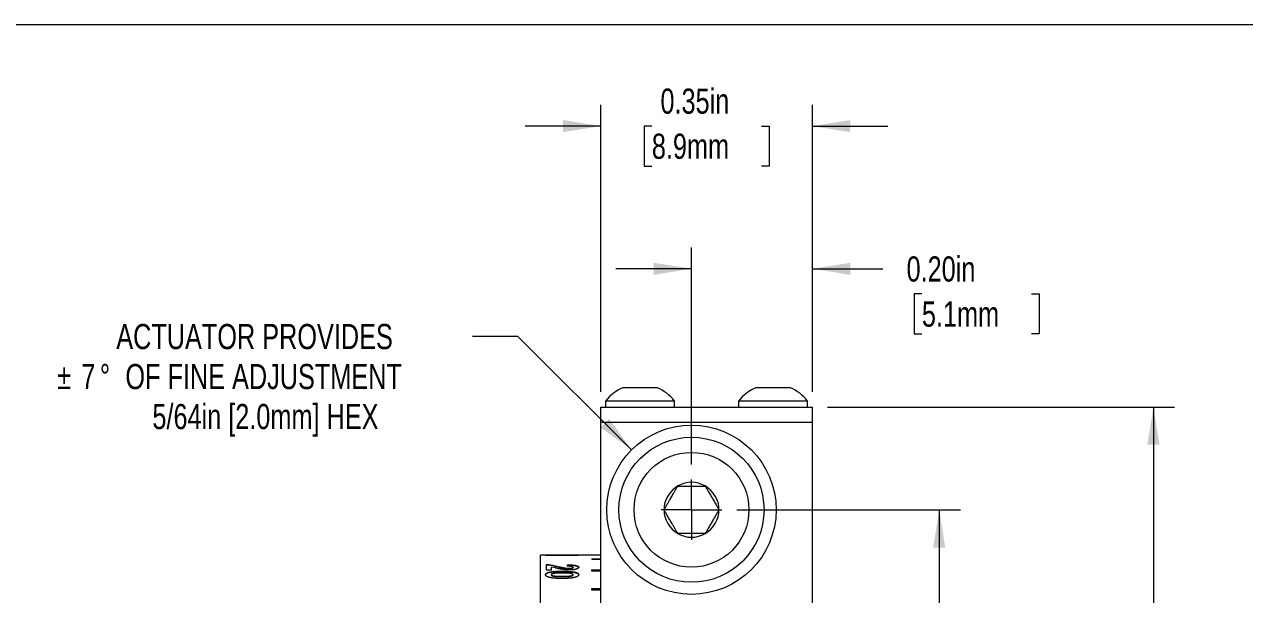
# Model space of a CAD drawing. Header units: inches. Extents: x 0.1 to 10.9, y 0 to 8.5.
# Drawn here: x 4.508 to 8.545, y 6.563 to 8.451 of the extents above; entities that cross this region are included whole.
import ezdxf

# ---------------------------------------------------------------- set-up
doc = ezdxf.new("R2010")
doc.units = ezdxf.units.IN
doc.header["$MEASUREMENT"] = 0
doc.styles.add('SLDTEXTSTYLE0', font='TXT', dxfattribs={"width": 0.75})
doc.dimstyles.new('SLDDIMSTYLE0', dxfattribs={"dimtxt": 0.083333, "dimasz": 0.125, "dimexe": 0, "dimexo": 0.0625, "dimgap": 0.020833, "dimtad": 0, "dimtih": 1, "dimtoh": 1, "dimlfac": 0.5, "dimrnd": 1e-09, "dimzin": 0, "dimdsep": 46, "dimtxsty": 'SLDTEXTSTYLE0', "dimsah": 1, "dimcen": 0.09, "dimadec": 0, "dimazin": 0, "dimtfac": 1, "dimtmove": 0, "dimatfit": 0, "dimfxl": 1, "dimfrac": 2, "dimtolj": 1, "dimtzin": 12, "dimarcsym": 0})
doc.dimstyles.new('SLDDIMSTYLE3', dxfattribs={"dimtxt": 0.083333, "dimasz": 0.125, "dimexe": 0, "dimexo": 0.0625, "dimgap": 0.020833, "dimtad": 0, "dimtih": 1, "dimtoh": 1, "dimlfac": 0.5, "dimrnd": 1e-09, "dimzin": 12, "dimdsep": 46, "dimtxsty": 'SLDTEXTSTYLE0', "dimsah": 1, "dimcen": 0.09, "dimadec": 0, "dimazin": 3, "dimtfac": 1, "dimtofl": 0, "dimtmove": 0, "dimatfit": 3, "dimfxl": 1, "dimfrac": 2, "dimtolj": 1, "dimtzin": 12, "dimarcsym": 0})
doc.dimstyles.new('SLDDIMSTYLE4', dxfattribs={"dimtxt": 0.083333, "dimasz": 0.125, "dimexe": 0, "dimexo": 0.0625, "dimgap": 0.020833, "dimtad": 0, "dimtih": 1, "dimtoh": 1, "dimlfac": 0.5, "dimrnd": 1e-09, "dimzin": 12, "dimdsep": 46, "dimtxsty": 'SLDTEXTSTYLE0', "dimsah": 1, "dimcen": 0, "dimadec": 0, "dimazin": 3, "dimtfac": 1, "dimtofl": 0, "dimtmove": 0, "dimatfit": 3, "dimfxl": 1, "dimfrac": 2, "dimtolj": 1, "dimtzin": 12, "dimarcsym": 0})
doc.dimstyles.new('SLDDIMSTYLE5', dxfattribs={"dimtxt": 0.083333, "dimasz": 0.125, "dimexe": 0, "dimexo": 0.0625, "dimgap": 0.020833, "dimtad": 0, "dimtih": 1, "dimtoh": 1, "dimlfac": 0.5, "dimrnd": 1e-09, "dimdsep": 46, "dimtxsty": 'SLDTEXTSTYLE0', "dimsah": 1, "dimcen": 0.09, "dimadec": 0, "dimazin": 2, "dimtfac": 1, "dimtmove": 0, "dimatfit": 0, "dimfxl": 1, "dimfrac": 2, "dimtolj": 1, "dimtzin": 12, "dimarcsym": 0})

# ---------------------------------------------------------------- blocks, each defined once
blk = doc.blocks.new('_D_9')
at = {"color": 8, "linetype": 'Continuous', "lineweight": 18}
for p, q in [((7.1652, 7.1838), (8.3133, 7.1838)), ((8.2433, 7.1838), (8.2433, 6.0581)), ((8.0314, 5.9088), (8.0061, 5.9088)), ((8.0061, 5.9088), (8.0061, 5.7764)), ((8.4552, 5.9088), (8.4806, 5.9088)), ((8.4806, 5.9088), (8.4806, 5.7764)), ((8.0061, 5.7764), (8.0314, 5.7764)), ((8.4806, 5.7764), (8.4552, 5.7764)), ((8.2433, 4.6338), (8.2433, 5.7595)), ((7.1652, 4.6338), (8.3133, 4.6338))]:
    blk.add_line(p, q, dxfattribs=at)
for points in [[(8.2433, 7.1838), (8.2233, 7.0588), (8.2633, 7.0588)], [(8.2433, 4.6338), (8.2633, 4.7588), (8.2233, 4.7588)]]:
    blk.add_solid(points, dxfattribs=at)
at = {"color": 8, "linetype": 'Continuous', "lineweight": 18, "char_height": 0.08333, "attachment_point": 1, "style": 'SLDTEXTSTYLE0'}
for s, insert in [('1.28in', (8.0906, 6.0331)), ('32.4mm', (8.0314, 5.8838))]:
    blk.add_mtext(s, dxfattribs=dict(at, insert=insert))
blk = doc.blocks.new('_D_11')
at = {"color": 8, "linetype": 'Continuous', "lineweight": 18}
for p, q in [((6.8652, 6.8438), (7.6047, 6.8438)), ((7.5347, 6.8438), (7.5347, 5.8881)), ((7.3228, 5.7388), (7.2974, 5.7388)), ((7.2974, 5.7388), (7.2974, 5.6064)), ((7.7465, 5.7388), (7.7719, 5.7388)), ((7.7719, 5.7388), (7.7719, 5.6064)), ((7.2974, 5.6064), (7.3228, 5.6064)), ((7.5347, 4.6338), (7.5347, 5.5895)), ((7.7719, 5.6064), (7.7465, 5.6064)), ((7.1652, 4.6338), (7.6047, 4.6338))]:
    blk.add_line(p, q, dxfattribs=at)
for points in [[(7.5347, 6.8438), (7.5147, 6.7188), (7.5547, 6.7188)], [(7.5347, 4.6338), (7.5547, 4.7588), (7.5147, 4.7588)]]:
    blk.add_solid(points, dxfattribs=at)
at = {"color": 8, "linetype": 'Continuous', "lineweight": 18, "char_height": 0.08333, "attachment_point": 1, "style": 'SLDTEXTSTYLE0'}
for s, insert in [('1.11in', (7.382, 5.8631)), ('28.1mm', (7.3228, 5.7138))]:
    blk.add_mtext(s, dxfattribs=dict(at, insert=insert))
blk = doc.blocks.new('_D_12')
at = {"color": 8, "linetype": 'Continuous', "lineweight": 18}
for p, q in [((6.7152, 6.9938), (6.7152, 7.7115)), ((7.1152, 7.2338), (7.1152, 7.7115)), ((6.7152, 7.6415), (6.4652, 7.6415)), ((7.1152, 7.6415), (7.3483, 7.6415)), ((7.4774, 7.5583), (7.452, 7.5583)), ((7.452, 7.5583), (7.452, 7.4259)), ((7.8395, 7.5583), (7.8649, 7.5583)), ((7.8649, 7.5583), (7.8649, 7.4259)), ((7.452, 7.4259), (7.4774, 7.4259)), ((7.8649, 7.4259), (7.8395, 7.4259))]:
    blk.add_line(p, q, dxfattribs=at)
for points in [[(6.7152, 7.6415), (6.5902, 7.6615), (6.5902, 7.6215)], [(7.1152, 7.6415), (7.2402, 7.6215), (7.2402, 7.6615)]]:
    blk.add_solid(points, dxfattribs=at)
at = {"color": 8, "linetype": 'Continuous', "lineweight": 18, "char_height": 0.08333, "attachment_point": 1, "style": 'SLDTEXTSTYLE0'}
for s, insert in [('0.20in', (7.4267, 7.6826)), ('5.1mm', (7.4774, 7.5333))]:
    blk.add_mtext(s, dxfattribs=dict(at, insert=insert))
blk = doc.blocks.new('_D_13')
at = {"color": 8, "linetype": 'Continuous', "lineweight": 18}
for p, q in [((6.4152, 7.2338), (6.4152, 8.1839)), ((7.1152, 7.2338), (7.1152, 8.1839)), ((6.4152, 8.1139), (6.1652, 8.1139)), ((6.5841, 8.1139), (6.5588, 8.1139)), ((6.5588, 8.1139), (6.5588, 7.9815)), ((6.9463, 8.1139), (6.9717, 8.1139)), ((6.9717, 8.1139), (6.9717, 7.9815)), ((7.1152, 8.1139), (7.3652, 8.1139)), ((6.5588, 7.9815), (6.5841, 7.9815)), ((6.9717, 7.9815), (6.9463, 7.9815))]:
    blk.add_line(p, q, dxfattribs=at)
for points in [[(6.4152, 8.1139), (6.2902, 8.1339), (6.2902, 8.0939)], [(7.1152, 8.1139), (7.2402, 8.0939), (7.2402, 8.1339)]]:
    blk.add_solid(points, dxfattribs=at)
at = {"color": 8, "linetype": 'Continuous', "lineweight": 18, "char_height": 0.08333, "attachment_point": 1, "style": 'SLDTEXTSTYLE0'}
for s, insert in [('0.35in', (6.6125, 8.2382)), ('8.9mm', (6.5841, 8.0889))]:
    blk.add_mtext(s, dxfattribs=dict(at, insert=insert))
blk = doc.blocks.new('_D_14')
at = {"color": 8, "linetype": 'Continuous', "lineweight": 18}
for p, q in [((6.1412, 7.4178), (5.9912, 7.4178)), ((6.5172, 7.0418), (6.1412, 7.4178))]:
    blk.add_line(p, q, dxfattribs=at)
blk.add_solid([(6.5172, 7.0418), (6.443, 7.1443), (6.4147, 7.116)], dxfattribs=at)
at = {"color": 8, "linetype": 'Continuous', "lineweight": 18, "attachment_point": 1, "style": 'SLDTEXTSTYLE0'}
for s, insert, char_height in [('ACTUATOR PROVIDES', (4.8123, 7.4589), 0.083333), ('%%p', (4.6172, 7.3265), 0.08333), ('7', (4.6967, 7.3265), 0.0833), ('%%d', (4.7583, 7.3265), 0.08333), ('OF FINE ADJUSTMENT', (4.8425, 7.3265), 0.083333), ('5/64in [2.0mm] HEX', (4.9319, 7.1941), 0.083333)]:
    blk.add_mtext(s, dxfattribs=dict(at, insert=insert, char_height=char_height))
blk = doc.blocks.new('SW_CENTERMARKSYMBOL_3')
at = {"color": 0, "linetype": 'Continuous', "lineweight": 0}
for q in [(0, 0.1), (-0.1, 0), (0, -0.1), (0.1, 0)]:
    blk.add_line((0, 0), q, dxfattribs=at)

msp = doc.modelspace()

# ---------------------------------------------------------------- linework, layer by layer
at = {"color": 7, "linetype": 'Continuous', "lineweight": 18}
for p, q in [((0.0622, 8.4506), (10.9445, 8.4506)), ((6.5737, 7.2478), (6.4882, 7.2478)), ((6.6022, 7.2478), (6.5737, 7.2478)), ((7.0137, 7.2478), (6.9282, 7.2478)), ((7.0422, 7.2478), (7.0137, 7.2478)), ((6.4312, 7.2038), (6.4312, 7.1838)), ((6.6022, 7.2038), (6.4312, 7.2038)), ((6.6592, 7.2038), (6.6022, 7.2038)), ((6.6592, 7.1838), (6.6592, 7.2038)), ((6.8712, 7.2038), (6.8712, 7.1838)), ((7.0422, 7.2038), (6.8712, 7.2038)), ((7.0992, 7.2038), (7.0422, 7.2038)), ((7.0992, 7.1838), (7.0992, 7.2038)), ((6.4152, 7.1338), (6.4152, 7.1838)), ((6.4152, 7.1838), (7.1152, 7.1838)), ((7.1152, 7.1338), (7.1152, 7.1838)), ((6.4152, 7.1338), (7.1152, 7.1338)), ((6.4152, 6.4838), (6.4152, 7.1338)), ((7.1152, 6.4838), (7.1152, 7.1338)), ((6.4152, 7.0616), (6.4152, 7.0616)), ((6.4152, 7.0583), (6.4152, 7.0583)), ((6.4152, 7.042), (6.4152, 7.042)), ((6.4152, 7.0401), (6.4152, 7.0401)), ((6.4152, 7.0366), (6.4152, 7.0366)), ((6.4152, 7.0046), (6.4152, 7.0046)), ((6.4152, 6.9989), (6.4152, 6.9989)), ((6.4152, 6.9952), (6.4152, 6.9952)), ((6.4152, 6.9942), (6.4152, 6.9942)), ((6.4152, 6.9892), (6.4152, 6.9892)), ((6.4152, 6.9771), (6.4152, 6.9771)), ((6.4152, 6.9745), (6.4152, 6.9745)), ((6.4152, 6.9711), (6.4152, 6.9711)), ((6.4152, 6.9554), (6.4152, 6.9554)), ((6.4152, 6.935), (6.4152, 6.935)), ((6.4152, 6.9329), (6.4152, 6.9329)), ((6.4152, 6.9266), (6.4152, 6.9266)), ((6.4152, 6.9002), (6.4152, 6.9002)), ((6.4152, 6.8932), (6.4152, 6.8932)), ((6.2326, 6.6938), (6.2152, 6.6938)), ((6.2152, 5.2038), (6.2152, 6.6938)), ((6.2326, 6.6938), (6.2326, 6.6938)), ((6.2352, 6.6627), (6.2447, 6.6627)), ((6.2352, 6.6442), (6.2352, 6.6627)), ((6.2352, 6.6618), (6.2447, 6.6618)), ((6.2447, 6.6627), (6.2447, 6.6618)), ((6.3233, 6.6938), (6.2513, 6.6938)), ((6.2513, 6.6934), (6.2513, 6.6938)), ((6.2584, 6.6933), (6.2584, 6.6937)), ((6.3047, 6.6571), (6.3047, 6.662)), ((6.3234, 6.6938), (6.3233, 6.6938)), ((6.3234, 6.6934), (6.3234, 6.6938)), ((6.3852, 6.6938), (6.3421, 6.6938)), ((6.3421, 6.6938), (6.3421, 6.6938)), ((6.3852, 6.6938), (6.3852, 6.6938)), ((6.4152, 6.6938), (6.3852, 6.6938)), ((6.3852, 6.6818), (6.4152, 6.6818)), ((6.3852, 6.68), (6.3852, 6.6818)), ((6.3852, 6.6808), (6.4152, 6.6808)), ((6.4152, 6.68), (6.3852, 6.68)), ((6.2526, 6.6442), (6.2352, 6.6442)), ((6.2513, 6.628), (6.2513, 6.629)), ((6.2526, 6.6442), (6.2526, 6.6541)), ((6.2651, 6.6511), (6.2526, 6.6541)), ((6.2584, 6.6243), (6.2584, 6.6252)), ((6.2775, 6.6552), (6.2775, 6.6542)), ((6.2863, 6.6405), (6.2863, 6.6396)), ((6.2873, 6.6226), (6.2873, 6.6235)), ((6.3095, 6.6503), (6.3095, 6.6493)), ((6.3234, 6.6537), (6.3234, 6.6527)), ((6.3234, 6.628), (6.3234, 6.629)), ((6.3279, 6.6378), (6.3279, 6.6369)), ((6.3852, 6.6445), (6.4152, 6.6445)), ((6.3852, 6.641), (6.3852, 6.6445)), ((6.3852, 6.6435), (6.4152, 6.6435)), ((6.4152, 6.641), (6.3852, 6.641)), ((6.3852, 6.5829), (6.4152, 6.5829)), ((6.3852, 6.5779), (6.3852, 6.5829)), ((6.3852, 6.582), (6.4152, 6.582)), ((6.4152, 6.5779), (6.3852, 6.5779))]:
    msp.add_line(p, q, dxfattribs=at)
at = {"color": 8, "linetype": 'Continuous', "lineweight": 18}
msp.add_line((6.2873, 6.6932), (6.2873, 6.6937), dxfattribs=at)
at = {"color": 7, "linetype": 'Continuous', "lineweight": 18}
for radius in [0.28, 0.24, 0.19]:
    msp.add_circle((6.7152, 6.8438), radius, dxfattribs=at)
for centre, radius, start, end in [((6.5452, 7.115), 0.1445, 113.2359, 142.0954), ((6.5452, 7.115), 0.1445, 37.9046, 66.7641), ((6.9852, 7.115), 0.1445, 113.2359, 142.0954), ((6.9852, 7.115), 0.1445, 37.9046, 66.7641), ((6.7152, 6.8438), 0.0909, 120, 180), ((6.7152, 6.8438), 0.0909, 60, 120), ((6.7152, 6.8438), 0.0909, 0, 60), ((6.7152, 6.8438), 0.0909, 180, 240), ((6.7152, 6.8438), 0.0909, 300, 0), ((6.7152, 6.8438), 0.0909, 240, 300)]:
    msp.add_arc(centre, radius, start, end, dxfattribs=at)
for points, knots in [([(6.6243, 6.8438), (6.6251, 6.8451), (6.6266, 6.8478), (6.629, 6.8518), (6.6314, 6.856), (6.6338, 6.8602), (6.6363, 6.8646), (6.6389, 6.869), (6.6415, 6.8736), (6.6445, 6.8787), (6.6478, 6.8845), (6.6515, 6.8909), (6.6552, 6.8973), (6.6586, 6.9032), (6.6617, 6.9085), (6.6644, 6.9132), (6.6671, 6.9179), (6.6689, 6.921), (6.6698, 6.9225)], [0, 0, 0, 0, 0.053872, 0.107742, 0.161918, 0.21609, 0.271654, 0.327213, 0.383535, 0.439852, 0.516334, 0.593469, 0.672539, 0.752194, 0.81378, 0.875745, 0.937716, 1, 1, 1, 1]), ([(6.6698, 6.9225), (6.6724, 6.9225), (6.6775, 6.9225), (6.6848, 6.9225), (6.6915, 6.9225), (6.6976, 6.9225), (6.7037, 6.9225), (6.7099, 6.9225), (6.7162, 6.9225), (6.7225, 6.9225), (6.729, 6.9225), (6.7353, 6.9225), (6.7416, 6.9225), (6.7479, 6.9225), (6.7543, 6.9225), (6.7586, 6.9225), (6.7607, 6.9225)], [0, 0, 0, 0, 0.090695, 0.181367, 0.246781, 0.312446, 0.378133, 0.443676, 0.508986, 0.576903, 0.645065, 0.713392, 0.781707, 0.849752, 0.924871, 1, 1, 1, 1]), ([(6.7607, 6.9225), (6.7617, 6.9207), (6.7638, 6.9172), (6.7669, 6.9117), (6.7702, 6.9061), (6.7736, 6.9002), (6.777, 6.8942), (6.7806, 6.888), (6.7842, 6.8818), (6.7879, 6.8754), (6.7916, 6.869), (6.795, 6.8631), (6.798, 6.8578), (6.8008, 6.8531), (6.8035, 6.8484), (6.8053, 6.8453), (6.8062, 6.8438)], [0, 0, 0, 0, 0.072031, 0.144093, 0.21609, 0.290657, 0.365315, 0.43983, 0.51664, 0.593452, 0.672807, 0.752183, 0.813854, 0.875532, 0.937764, 1, 1, 1, 1]), ([(6.6698, 6.765), (6.669, 6.7664), (6.6675, 6.769), (6.6651, 6.7731), (6.6627, 6.7772), (6.6603, 6.7815), (6.6578, 6.7858), (6.6552, 6.7903), (6.6526, 6.7948), (6.6496, 6.8), (6.6463, 6.8058), (6.6426, 6.8121), (6.6389, 6.8185), (6.6355, 6.8244), (6.6324, 6.8297), (6.6297, 6.8345), (6.627, 6.8392), (6.6252, 6.8422), (6.6243, 6.8438)], [0, 0, 0, 0, 0.053872, 0.107742, 0.161918, 0.21609, 0.271654, 0.327213, 0.383535, 0.439852, 0.516334, 0.593469, 0.672539, 0.752194, 0.81378, 0.875745, 0.937716, 1, 1, 1, 1]), ([(6.8062, 6.8438), (6.8051, 6.842), (6.8031, 6.8384), (6.7999, 6.833), (6.7967, 6.8273), (6.7933, 6.8215), (6.7898, 6.8155), (6.7863, 6.8093), (6.7826, 6.803), (6.779, 6.7967), (6.7753, 6.7903), (6.7719, 6.7844), (6.7688, 6.7791), (6.7661, 6.7743), (6.7634, 6.7696), (6.7616, 6.7666), (6.7607, 6.765)], [0, 0, 0, 0, 0.072031, 0.144093, 0.21609, 0.290657, 0.365315, 0.43983, 0.51664, 0.593452, 0.672807, 0.752183, 0.813854, 0.875532, 0.937764, 1, 1, 1, 1]), ([(6.7607, 6.765), (6.7586, 6.765), (6.7543, 6.765), (6.7474, 6.765), (6.7401, 6.765), (6.7332, 6.765), (6.727, 6.765), (6.7216, 6.765), (6.7162, 6.765), (6.711, 6.765), (6.7059, 6.765), (6.6999, 6.765), (6.6931, 6.765), (6.6854, 6.765), (6.6775, 6.765), (6.6724, 6.765), (6.6698, 6.765)], [0, 0, 0, 0, 0.075029, 0.150234, 0.234167, 0.318075, 0.375708, 0.433397, 0.491016, 0.54471, 0.598462, 0.652165, 0.735395, 0.81865, 0.909137, 1, 1, 1, 1]), ([(6.2326, 6.6938), (6.2326, 6.6938), (6.2326, 6.6938), (6.2327, 6.6938), (6.2329, 6.6938), (6.2331, 6.6938), (6.2333, 6.6938), (6.2335, 6.6938), (6.234, 6.6937), (6.2348, 6.6937), (6.2361, 6.6937), (6.2376, 6.6936), (6.2394, 6.6936), (6.2413, 6.6936), (6.2439, 6.6935), (6.2472, 6.6935), (6.2499, 6.6934), (6.2513, 6.6934)], [0, 0, 0, 0, 0.035586, 0.070552, 0.10494, 0.138798, 0.172175, 0.20512, 0.237687, 0.323064, 0.407227, 0.491312, 0.570888, 0.651384, 0.735246, 0.868868, 1, 1, 1, 1]), ([(6.2873, 6.6932), (6.2862, 6.6932), (6.284, 6.6932), (6.2809, 6.6932), (6.278, 6.6932), (6.2752, 6.6932), (6.2726, 6.6932), (6.27, 6.6932), (6.2675, 6.6932), (6.2652, 6.6932), (6.2632, 6.6932), (6.2612, 6.6933), (6.2593, 6.6933), (6.2575, 6.6933), (6.2557, 6.6933), (6.254, 6.6933), (6.2514, 6.6934), (6.2479, 6.6934), (6.2445, 6.6935), (6.2422, 6.6935), (6.2406, 6.6935), (6.2391, 6.6936), (6.2376, 6.6936), (6.2361, 6.6936), (6.2347, 6.6937), (6.2338, 6.6937), (6.2332, 6.6937), (6.2328, 6.6938), (6.2326, 6.6938), (6.2326, 6.6938), (6.2326, 6.6938)], [0, 0, 0, 0, 0.046538, 0.090574, 0.132117, 0.171178, 0.207768, 0.241903, 0.283523, 0.313325, 0.342305, 0.370482, 0.397874, 0.424503, 0.450392, 0.475568, 0.500056, 0.570396, 0.634832, 0.665133, 0.694325, 0.722564, 0.750021, 0.791359, 0.83278, 0.874989, 0.906277, 0.937498, 0.964616, 1, 1, 1, 1]), ([(6.2513, 6.6938), (6.2513, 6.6938), (6.2514, 6.6938), (6.2517, 6.6938), (6.2524, 6.6938), (6.2532, 6.6938), (6.2541, 6.6937), (6.2548, 6.6937), (6.2556, 6.6937), (6.2565, 6.6937), (6.2574, 6.6937), (6.2581, 6.6937), (6.2584, 6.6937)], [0, 0, 0, 0, 0.135658, 0.249725, 0.37002, 0.499666, 0.579699, 0.66288, 0.749831, 0.81862, 0.901953, 1, 1, 1, 1]), ([(6.2513, 6.6938), (6.2513, 6.6938), (6.2513, 6.6938), (6.2513, 6.6938), (6.2513, 6.6938)], [0, 0, 0, 0, 0.101305, 1, 1, 1, 1]), ([(6.2584, 6.6937), (6.2591, 6.6937), (6.2604, 6.6937), (6.2623, 6.6937), (6.2643, 6.6937), (6.2663, 6.6937), (6.2683, 6.6937), (6.2704, 6.6937), (6.2725, 6.6937), (6.2747, 6.6937), (6.2769, 6.6937), (6.2792, 6.6937), (6.2818, 6.6937), (6.2845, 6.6937), (6.2863, 6.6937), (6.2873, 6.6937)], [0, 0, 0, 0, 0.07944, 0.141114, 0.211375, 0.283165, 0.35204, 0.424293, 0.499989, 0.569211, 0.644037, 0.724502, 0.810636, 0.902463, 1, 1, 1, 1]), ([(6.3421, 6.6938), (6.342, 6.6938), (6.342, 6.6938), (6.3417, 6.6938), (6.3414, 6.6938), (6.3408, 6.6937), (6.3401, 6.6937), (6.3391, 6.6937), (6.338, 6.6936), (6.3364, 6.6936), (6.334, 6.6935), (6.3314, 6.6935), (6.3294, 6.6935), (6.3281, 6.6934), (6.3268, 6.6934), (6.3253, 6.6934), (6.3238, 6.6934), (6.322, 6.6933), (6.3199, 6.6933), (6.3174, 6.6933), (6.3147, 6.6933), (6.3119, 6.6932), (6.3089, 6.6932), (6.306, 6.6932), (6.3025, 6.6932), (6.2983, 6.6932), (6.293, 6.6932), (6.2892, 6.6932), (6.2873, 6.6932)], [0, 0, 0, 0, 0.03374, 0.065711, 0.09606, 0.12496, 0.156476, 0.187654, 0.218745, 0.249999, 0.307006, 0.366885, 0.38771, 0.409027, 0.430874, 0.453283, 0.476286, 0.499913, 0.535578, 0.572783, 0.611616, 0.652155, 0.694467, 0.738613, 0.775048, 0.842007, 0.916969, 1, 1, 1, 1]), ([(6.2873, 6.6937), (6.289, 6.6937), (6.2923, 6.6937), (6.297, 6.6937), (6.3012, 6.6937), (6.3049, 6.6937), (6.3078, 6.6937), (6.3099, 6.6937), (6.3115, 6.6937), (6.313, 6.6937), (6.3144, 6.6937), (6.3157, 6.6937), (6.317, 6.6937), (6.3181, 6.6937), (6.3192, 6.6937), (6.3203, 6.6937), (6.3212, 6.6938), (6.3219, 6.6938), (6.3226, 6.6938), (6.323, 6.6938), (6.3232, 6.6938), (6.3233, 6.6938), (6.3234, 6.6938), (6.3234, 6.6938)], [0, 0, 0, 0, 0.123256, 0.234784, 0.334673, 0.423046, 0.500081, 0.540709, 0.579534, 0.61664, 0.652123, 0.686094, 0.718677, 0.750014, 0.784444, 0.816569, 0.846661, 0.875049, 0.90679, 0.937528, 0.95502, 0.975803, 1, 1, 1, 1]), ([(6.3047, 6.662), (6.3057, 6.662), (6.3076, 6.662), (6.3103, 6.6619), (6.3129, 6.6618), (6.3154, 6.6617), (6.318, 6.6615), (6.3206, 6.6613), (6.3232, 6.661), (6.3256, 6.6607), (6.3279, 6.6604), (6.3303, 6.66), (6.3328, 6.6594), (6.335, 6.6588), (6.3367, 6.6583), (6.3379, 6.6577), (6.339, 6.6572), (6.34, 6.6566), (6.3408, 6.656), (6.3413, 6.6554), (6.3417, 6.6549), (6.3419, 6.6544), (6.342, 6.6539), (6.3421, 6.6536), (6.3421, 6.6534)], [0, 0, 0, 0, 0.056727, 0.106199, 0.153268, 0.202289, 0.250018, 0.303116, 0.354433, 0.404191, 0.452633, 0.500023, 0.565699, 0.628683, 0.669597, 0.70995, 0.750019, 0.791927, 0.833477, 0.87499, 0.907281, 0.937495, 0.963538, 1, 1, 1, 1]), ([(6.3047, 6.661), (6.3057, 6.661), (6.3076, 6.661), (6.3103, 6.6609), (6.3128, 6.6608), (6.3154, 6.6607), (6.318, 6.6605), (6.3206, 6.6603), (6.3232, 6.6601), (6.3256, 6.6598), (6.3279, 6.6594), (6.3303, 6.659), (6.3328, 6.6585), (6.335, 6.6579), (6.3367, 6.6573), (6.3379, 6.6568), (6.339, 6.6562), (6.34, 6.6557), (6.3408, 6.6551), (6.3413, 6.6545), (6.3417, 6.6539), (6.3419, 6.6535), (6.342, 6.6531), (6.342, 6.653), (6.342, 6.653)], [0, 0, 0, 0, 0.058741, 0.109935, 0.155798, 0.209172, 0.258753, 0.313718, 0.36683, 0.418319, 0.468436, 0.517453, 0.585415, 0.650571, 0.692886, 0.734611, 0.776033, 0.819388, 0.862347, 0.905245, 0.938661, 0.969863, 0.996806, 1, 1, 1, 1]), ([(6.3234, 6.6934), (6.3234, 6.6934), (6.3242, 6.6934), (6.3257, 6.6934), (6.3271, 6.6935), (6.3279, 6.6935)], [0, 0, 0, 0, 0.037445, 0.461594, 1, 1, 1, 1]), ([(6.3279, 6.6935), (6.3284, 6.6935), (6.3293, 6.6935), (6.3306, 6.6935), (6.3318, 6.6935), (6.3328, 6.6936), (6.334, 6.6936), (6.3355, 6.6936), (6.337, 6.6936), (6.3383, 6.6937), (6.3393, 6.6937), (6.34, 6.6937), (6.3407, 6.6937), (6.3412, 6.6938), (6.3417, 6.6938), (6.3418, 6.6938), (6.3419, 6.6938)], [0, 0, 0, 0, 0.065293, 0.125509, 0.180698, 0.230924, 0.276272, 0.370858, 0.462695, 0.552539, 0.622467, 0.691505, 0.760036, 0.827161, 0.907205, 1, 1, 1, 1]), ([(6.2326, 6.6289), (6.2326, 6.6292), (6.2326, 6.6297), (6.2327, 6.6303), (6.233, 6.6309), (6.2333, 6.6316), (6.2337, 6.6322), (6.2343, 6.6328), (6.2349, 6.6334), (6.2357, 6.634), (6.2366, 6.6346), (6.2381, 6.6353), (6.2403, 6.6362), (6.243, 6.637), (6.2454, 6.6376), (6.2474, 6.638), (6.2495, 6.6384), (6.2525, 6.6389), (6.2564, 6.6394), (6.2612, 6.6398), (6.266, 6.6401), (6.2708, 6.6403), (6.2756, 6.6404), (6.2808, 6.6405), (6.2844, 6.6405), (6.2863, 6.6405)], [0, 0, 0, 0, 0.028897, 0.052591, 0.074811, 0.099698, 0.125015, 0.149375, 0.173921, 0.198789, 0.224112, 0.250014, 0.306592, 0.366303, 0.397755, 0.430442, 0.464484, 0.499988, 0.571905, 0.640997, 0.71119, 0.779587, 0.844888, 0.918338, 1, 1, 1, 1]), ([(6.2326, 6.6285), (6.2326, 6.6286), (6.2326, 6.6289), (6.2327, 6.6294), (6.233, 6.63), (6.2333, 6.6306), (6.2337, 6.6313), (6.2343, 6.6319), (6.2349, 6.6325), (6.2357, 6.6331), (6.2366, 6.6336), (6.2381, 6.6344), (6.2403, 6.6353), (6.243, 6.6361), (6.2454, 6.6367), (6.2474, 6.6371), (6.2495, 6.6375), (6.2525, 6.6379), (6.2564, 6.6384), (6.2612, 6.6388), (6.266, 6.6391), (6.2708, 6.6393), (6.2756, 6.6395), (6.2808, 6.6395), (6.2844, 6.6395), (6.2863, 6.6396)], [0, 0, 0, 0, 0.010902, 0.035013, 0.057634, 0.082968, 0.108716, 0.133523, 0.158514, 0.183828, 0.209601, 0.23596, 0.293585, 0.354403, 0.386435, 0.419726, 0.454397, 0.490556, 0.563847, 0.634235, 0.705766, 0.775437, 0.841988, 0.916821, 1, 1, 1, 1]), ([(6.2873, 6.6165), (6.2862, 6.6165), (6.284, 6.6165), (6.2809, 6.6165), (6.278, 6.6166), (6.2752, 6.6166), (6.2726, 6.6167), (6.27, 6.6168), (6.2675, 6.6169), (6.2652, 6.6171), (6.2632, 6.6172), (6.2612, 6.6174), (6.2593, 6.6176), (6.2575, 6.6178), (6.2557, 6.618), (6.254, 6.6182), (6.2514, 6.6186), (6.2479, 6.6193), (6.2445, 6.6201), (6.2422, 6.6207), (6.2406, 6.6213), (6.2391, 6.6218), (6.2376, 6.6225), (6.2361, 6.6234), (6.2347, 6.6244), (6.2338, 6.6254), (6.2332, 6.6264), (6.2328, 6.6272), (6.2326, 6.628), (6.2326, 6.6286), (6.2326, 6.6289)], [0, 0, 0, 0, 0.046538, 0.090574, 0.132117, 0.171178, 0.207768, 0.241903, 0.283523, 0.313325, 0.342305, 0.370482, 0.397874, 0.424503, 0.450392, 0.475568, 0.500056, 0.570396, 0.634832, 0.665133, 0.694325, 0.722564, 0.750021, 0.791359, 0.83278, 0.874989, 0.906277, 0.937498, 0.964616, 1, 1, 1, 1]), ([(6.2861, 6.6343), (6.285, 6.6343), (6.2828, 6.6343), (6.2797, 6.6342), (6.2768, 6.6342), (6.2739, 6.6341), (6.271, 6.634), (6.2682, 6.6339), (6.266, 6.6337), (6.2642, 6.6335), (6.2629, 6.6334), (6.2616, 6.6333), (6.26, 6.633), (6.2582, 6.6327), (6.2565, 6.6323), (6.2554, 6.632), (6.2547, 6.6318), (6.2537, 6.6314), (6.2528, 6.631), (6.252, 6.6304), (6.2516, 6.63), (6.2514, 6.6295), (6.2513, 6.6291), (6.2513, 6.629)], [0, 0, 0, 0, 0.082825, 0.157982, 0.225492, 0.29505, 0.368488, 0.436824, 0.500172, 0.535094, 0.568819, 0.60141, 0.63294, 0.693116, 0.750092, 0.773076, 0.795086, 0.816203, 0.875059, 0.90604, 0.935711, 0.965464, 1, 1, 1, 1]), ([(6.2513, 6.629), (6.2513, 6.6287), (6.2514, 6.6283), (6.2517, 6.6278), (6.2524, 6.6272), (6.2532, 6.6268), (6.2541, 6.6264), (6.2548, 6.6261), (6.2556, 6.6259), (6.2565, 6.6257), (6.2574, 6.6255), (6.2581, 6.6253), (6.2584, 6.6252)], [0, 0, 0, 0, 0.135658, 0.249725, 0.37002, 0.499666, 0.579699, 0.66288, 0.749831, 0.81862, 0.901953, 1, 1, 1, 1]), ([(6.2513, 6.628), (6.2513, 6.6278), (6.2514, 6.6274), (6.2517, 6.6268), (6.2524, 6.6263), (6.2532, 6.6259), (6.2541, 6.6255), (6.2548, 6.6252), (6.2556, 6.625), (6.2565, 6.6248), (6.2574, 6.6245), (6.2581, 6.6244), (6.2584, 6.6243)], [0, 0, 0, 0, 0.135597, 0.249619, 0.369885, 0.499521, 0.579559, 0.662755, 0.749729, 0.818542, 0.901909, 1, 1, 1, 1]), ([(6.2584, 6.6252), (6.2591, 6.6251), (6.2604, 6.6249), (6.2623, 6.6246), (6.2643, 6.6244), (6.2663, 6.6242), (6.2683, 6.6241), (6.2704, 6.6239), (6.2725, 6.6238), (6.2747, 6.6237), (6.2769, 6.6237), (6.2792, 6.6236), (6.2818, 6.6236), (6.2845, 6.6235), (6.2863, 6.6235), (6.2873, 6.6235)], [0, 0, 0, 0, 0.0794403, 0.141114, 0.2113748, 0.2831649, 0.3520402, 0.4242927, 0.4999886, 0.5692106, 0.6440366, 0.7245022, 0.8106364, 0.9024626, 1, 1, 1, 1]), ([(6.2584, 6.6243), (6.2591, 6.6242), (6.2604, 6.624), (6.2623, 6.6237), (6.2643, 6.6235), (6.2663, 6.6233), (6.2683, 6.6232), (6.2704, 6.623), (6.2725, 6.6229), (6.2747, 6.6228), (6.2769, 6.6228), (6.2792, 6.6227), (6.2818, 6.6227), (6.2845, 6.6226), (6.2863, 6.6226), (6.2873, 6.6226)], [0, 0, 0, 0, 0.079429, 0.141097, 0.211354, 0.283143, 0.352018, 0.424272, 0.499969, 0.569194, 0.644022, 0.724491, 0.810629, 0.902458, 1, 1, 1, 1]), ([(6.3108, 6.6446), (6.31, 6.6446), (6.3084, 6.6446), (6.3063, 6.6447), (6.3044, 6.6448), (6.3025, 6.6449), (6.3004, 6.645), (6.2982, 6.6452), (6.2958, 6.6454), (6.2934, 6.6457), (6.2911, 6.646), (6.2887, 6.6463), (6.2861, 6.6467), (6.2833, 6.6472), (6.2802, 6.6478), (6.2771, 6.6484), (6.2742, 6.649), (6.2713, 6.6497), (6.2683, 6.6504), (6.2662, 6.6509), (6.2651, 6.6511)], [0, 0, 0, 0, 0.0495563, 0.0912009, 0.124982, 0.1644289, 0.206076, 0.2499844, 0.2992492, 0.3488029, 0.3987256, 0.4490957, 0.4999895, 0.566196, 0.6365315, 0.7111009, 0.779251, 0.8442015, 0.9177775, 1, 1, 1, 1]), ([(6.2775, 6.6552), (6.2783, 6.655), (6.2797, 6.6547), (6.2817, 6.6542), (6.2834, 6.6538), (6.2851, 6.6534), (6.2869, 6.653), (6.2888, 6.6526), (6.2906, 6.6523), (6.2924, 6.6519), (6.2944, 6.6516), (6.2964, 6.6513), (6.2985, 6.651), (6.3006, 6.6507), (6.3028, 6.6505), (6.3049, 6.6504), (6.3071, 6.6503), (6.3087, 6.6503), (6.3095, 6.6503)], [0, 0, 0, 0, 0.07892, 0.148539, 0.208864, 0.259905, 0.325445, 0.387295, 0.445493, 0.500083, 0.564707, 0.627805, 0.689527, 0.750036, 0.814935, 0.87503, 0.929427, 1, 1, 1, 1]), ([(6.2775, 6.6542), (6.2783, 6.6541), (6.2795, 6.6537), (6.2814, 6.6533), (6.2831, 6.6529), (6.285, 6.6525), (6.2869, 6.6521), (6.2888, 6.6517), (6.2906, 6.6513), (6.2924, 6.651), (6.2944, 6.6506), (6.2964, 6.6503), (6.2985, 6.65), (6.3006, 6.6498), (6.3028, 6.6496), (6.3049, 6.6494), (6.3071, 6.6493), (6.3087, 6.6493), (6.3095, 6.6493)], [0, 0, 0, 0, 0.076069, 0.135851, 0.190585, 0.259863, 0.32541, 0.387258, 0.445445, 0.500016, 0.564654, 0.627758, 0.689481, 0.749982, 0.814934, 0.874999, 0.929438, 1, 1, 1, 1]), ([(6.3234, 6.629), (6.3233, 6.6292), (6.3233, 6.6295), (6.323, 6.63), (6.3226, 6.6305), (6.322, 6.6309), (6.3212, 6.6314), (6.32, 6.6319), (6.3184, 6.6324), (6.3165, 6.6328), (6.3147, 6.6331), (6.3126, 6.6333), (6.3103, 6.6336), (6.3084, 6.6337), (6.3068, 6.6338), (6.3056, 6.6339), (6.3043, 6.6339), (6.303, 6.634), (6.3017, 6.634), (6.3002, 6.6341), (6.2988, 6.6341), (6.296, 6.6342), (6.2918, 6.6343), (6.288, 6.6343), (6.2861, 6.6343)], [0, 0, 0, 0, 0.035879, 0.064478, 0.093147, 0.124241, 0.155306, 0.186318, 0.249776, 0.291697, 0.337337, 0.387067, 0.44117, 0.49987, 0.525745, 0.552966, 0.581542, 0.611482, 0.642794, 0.675485, 0.70956, 0.745024, 0.865572, 1, 1, 1, 1]), ([(6.2863, 6.6405), (6.2875, 6.6405), (6.2898, 6.6405), (6.293, 6.6404), (6.296, 6.6404), (6.2989, 6.6403), (6.3019, 6.6403), (6.3048, 6.6402), (6.3077, 6.64), (6.3107, 6.6399), (6.3137, 6.6396), (6.3166, 6.6394), (6.3192, 6.6391), (6.3215, 6.6389), (6.3236, 6.6386), (6.3257, 6.6382), (6.3271, 6.638), (6.3279, 6.6378)], [0, 0, 0, 0, 0.084399, 0.160087, 0.227076, 0.293996, 0.365331, 0.43399, 0.500017, 0.57528, 0.646397, 0.713466, 0.78209, 0.837469, 0.886351, 0.93643, 1, 1, 1, 1]), ([(6.2863, 6.6396), (6.2875, 6.6395), (6.2898, 6.6395), (6.293, 6.6395), (6.2959, 6.6395), (6.2987, 6.6394), (6.3017, 6.6393), (6.3047, 6.6392), (6.3077, 6.6391), (6.3107, 6.6389), (6.3137, 6.6387), (6.3166, 6.6385), (6.3192, 6.6382), (6.3215, 6.6379), (6.3236, 6.6376), (6.3257, 6.6373), (6.3271, 6.637), (6.3279, 6.6369)], [0, 0, 0, 0, 0.0839826, 0.1595912, 0.2268372, 0.2857372, 0.3618886, 0.4333083, 0.5000414, 0.5753306, 0.6464541, 0.7135103, 0.7821357, 0.8375157, 0.8863754, 0.9364551, 1, 1, 1, 1]), ([(6.3421, 6.6291), (6.342, 6.6288), (6.342, 6.6282), (6.3417, 6.6273), (6.3414, 6.6265), (6.3408, 6.6257), (6.3401, 6.6249), (6.3391, 6.6241), (6.338, 6.6233), (6.3364, 6.6224), (6.334, 6.6214), (6.3314, 6.6205), (6.3294, 6.62), (6.3281, 6.6197), (6.3268, 6.6194), (6.3253, 6.6191), (6.3238, 6.6188), (6.322, 6.6185), (6.3199, 6.6181), (6.3174, 6.6178), (6.3147, 6.6175), (6.3119, 6.6173), (6.3089, 6.617), (6.306, 6.6169), (6.3025, 6.6167), (6.2983, 6.6166), (6.293, 6.6165), (6.2892, 6.6165), (6.2873, 6.6165)], [0, 0, 0, 0, 0.03374, 0.065711, 0.09606, 0.12496, 0.156476, 0.187654, 0.218745, 0.249999, 0.307006, 0.366885, 0.38771, 0.409027, 0.430874, 0.453283, 0.476286, 0.499913, 0.535578, 0.572783, 0.611616, 0.652155, 0.694467, 0.738613, 0.775048, 0.842007, 0.916969, 1, 1, 1, 1]), ([(6.2873, 6.6235), (6.289, 6.6235), (6.2923, 6.6236), (6.297, 6.6236), (6.3012, 6.6238), (6.3049, 6.6239), (6.3078, 6.6241), (6.3099, 6.6243), (6.3115, 6.6245), (6.313, 6.6247), (6.3144, 6.6249), (6.3157, 6.6251), (6.317, 6.6253), (6.3181, 6.6256), (6.3192, 6.626), (6.3203, 6.6263), (6.3212, 6.6267), (6.3219, 6.6271), (6.3226, 6.6275), (6.323, 6.6279), (6.3232, 6.6283), (6.3233, 6.6286), (6.3234, 6.6288), (6.3234, 6.629)], [0, 0, 0, 0, 0.123256, 0.234784, 0.334673, 0.423046, 0.500081, 0.540709, 0.579534, 0.61664, 0.652123, 0.686094, 0.718677, 0.750014, 0.784444, 0.816569, 0.846661, 0.875049, 0.90679, 0.937528, 0.95502, 0.975803, 1, 1, 1, 1]), ([(6.2873, 6.6226), (6.289, 6.6226), (6.2923, 6.6226), (6.297, 6.6227), (6.3012, 6.6228), (6.3049, 6.623), (6.3078, 6.6232), (6.3099, 6.6234), (6.3115, 6.6235), (6.313, 6.6237), (6.3144, 6.6239), (6.3157, 6.6242), (6.317, 6.6244), (6.3181, 6.6247), (6.3192, 6.625), (6.3203, 6.6254), (6.3212, 6.6257), (6.3219, 6.6261), (6.3226, 6.6266), (6.323, 6.627), (6.3232, 6.6273), (6.3233, 6.6277), (6.3234, 6.6279), (6.3234, 6.628)], [0, 0, 0, 0, 0.123286, 0.234842, 0.334755, 0.423148, 0.500199, 0.540835, 0.579667, 0.616778, 0.652265, 0.686237, 0.718819, 0.750154, 0.784579, 0.816696, 0.846776, 0.87515, 0.90687, 0.937585, 0.955061, 0.975826, 1, 1, 1, 1]), ([(6.3234, 6.6537), (6.3233, 6.6538), (6.3233, 6.6541), (6.3229, 6.6545), (6.3225, 6.6548), (6.322, 6.6551), (6.321, 6.6555), (6.3198, 6.6558), (6.3184, 6.6561), (6.3175, 6.6563), (6.3166, 6.6564), (6.3157, 6.6565), (6.3148, 6.6566), (6.3138, 6.6567), (6.3128, 6.6568), (6.3118, 6.6569), (6.3106, 6.657), (6.309, 6.657), (6.307, 6.6571), (6.3055, 6.6571), (6.3047, 6.6571)], [0, 0, 0, 0, 0.067505, 0.126922, 0.165767, 0.206042, 0.248272, 0.367336, 0.409738, 0.453817, 0.499757, 0.538438, 0.578211, 0.619167, 0.661388, 0.704948, 0.749916, 0.817662, 0.900967, 1, 1, 1, 1]), ([(6.3095, 6.6503), (6.31, 6.6503), (6.3109, 6.6503), (6.3122, 6.6503), (6.3134, 6.6504), (6.3146, 6.6505), (6.316, 6.6506), (6.3175, 6.6508), (6.3192, 6.6511), (6.3205, 6.6515), (6.3216, 6.6519), (6.3221, 6.6522), (6.3225, 6.6524), (6.3227, 6.6526), (6.3229, 6.6527), (6.3231, 6.653), (6.3233, 6.6533), (6.3233, 6.6535), (6.3234, 6.6537)], [0, 0, 0, 0, 0.073929, 0.140114, 0.198716, 0.249966, 0.336464, 0.419419, 0.49998, 0.629566, 0.690492, 0.749871, 0.781842, 0.813245, 0.844232, 0.874965, 0.927107, 1, 1, 1, 1]), ([(6.3095, 6.6493), (6.31, 6.6493), (6.3109, 6.6493), (6.3122, 6.6494), (6.3134, 6.6494), (6.3146, 6.6495), (6.316, 6.6496), (6.3175, 6.6499), (6.3192, 6.6502), (6.3205, 6.6506), (6.3216, 6.6509), (6.3221, 6.6512), (6.3225, 6.6514), (6.3227, 6.6516), (6.3229, 6.6518), (6.3231, 6.652), (6.3233, 6.6523), (6.3233, 6.6526), (6.3234, 6.6527)], [0, 0, 0, 0, 0.073573, 0.139658, 0.198419, 0.250091, 0.336649, 0.419626, 0.500171, 0.629776, 0.690682, 0.750024, 0.782002, 0.813396, 0.844358, 0.875051, 0.92718, 1, 1, 1, 1]), ([(6.3421, 6.6534), (6.3421, 6.6532), (6.342, 6.653), (6.3419, 6.6526), (6.3418, 6.6522), (6.3417, 6.6519), (6.3414, 6.6514), (6.3408, 6.6507), (6.3397, 6.6499), (6.3383, 6.6491), (6.3368, 6.6484), (6.3353, 6.6479), (6.3339, 6.6474), (6.3319, 6.6469), (6.3293, 6.6463), (6.3259, 6.6457), (6.323, 6.6453), (6.3206, 6.6451), (6.319, 6.6449), (6.3174, 6.6448), (6.3159, 6.6447), (6.3144, 6.6447), (6.3127, 6.6446), (6.3115, 6.6446), (6.3108, 6.6446)], [0, 0, 0, 0, 0.030209, 0.057785, 0.082749, 0.105129, 0.124966, 0.188445, 0.249933, 0.310828, 0.372215, 0.41386, 0.45636, 0.499946, 0.58096, 0.663336, 0.748123, 0.785454, 0.822303, 0.857756, 0.891888, 0.920932, 0.956955, 1, 1, 1, 1]), ([(6.3279, 6.6378), (6.3284, 6.6377), (6.3293, 6.6375), (6.3306, 6.6372), (6.3318, 6.6369), (6.3328, 6.6366), (6.334, 6.6362), (6.3355, 6.6357), (6.337, 6.635), (6.3386, 6.6341), (6.3401, 6.6331), (6.341, 6.6321), (6.3414, 6.6315), (6.3416, 6.6312), (6.3417, 6.6308), (6.3419, 6.6304), (6.342, 6.6298), (6.342, 6.6294), (6.3421, 6.6291)], [0, 0, 0, 0, 0.059088, 0.113581, 0.163524, 0.208977, 0.250015, 0.335612, 0.418721, 0.500025, 0.625799, 0.749891, 0.781355, 0.812658, 0.843842, 0.87495, 0.926989, 1, 1, 1, 1]), ([(6.3279, 6.6369), (6.3284, 6.6368), (6.3293, 6.6366), (6.3306, 6.6362), (6.3318, 6.6359), (6.3328, 6.6356), (6.334, 6.6352), (6.3355, 6.6347), (6.337, 6.6341), (6.3386, 6.6332), (6.3401, 6.6322), (6.341, 6.6312), (6.3414, 6.6306), (6.3416, 6.6302), (6.3417, 6.6299), (6.3419, 6.6295), (6.342, 6.6291), (6.342, 6.6288), (6.342, 6.6287)], [0, 0, 0, 0, 0.061691, 0.118581, 0.170715, 0.218156, 0.260983, 0.35034, 0.437071, 0.521889, 0.653138, 0.782566, 0.815412, 0.848073, 0.880594, 0.913017, 0.967324, 1, 1, 1, 1])]:
    msp.add_open_spline(points, degree=3, knots=knots, dxfattribs=at)
for points in [[(6.2447, 6.6627), (6.2502, 6.6615), (6.2611, 6.6591), (6.2721, 6.6565), (6.2775, 6.6552)], [(6.2447, 6.6618), (6.2502, 6.6606), (6.2611, 6.6581), (6.2721, 6.6555), (6.2775, 6.6542)]]:
    msp.add_open_spline(points, degree=3, dxfattribs=at)

# ---------------------------------------------------------------- block references
at = {"color": 7, "linetype": 'Continuous', "lineweight": 0}
msp.add_blockref('SW_CENTERMARKSYMBOL_3', (6.7152, 6.8438), dxfattribs=at)

# ---------------------------------------------------------------- dimensions: what is measured, and where the dimension line sits
at = {"color": 8, "linetype": 'Continuous', "lineweight": 18}
for base, p1, dimstyle, picture, middle in [((7.1152, 8.1139), (6.4152, 7.1838), 'SLDDIMSTYLE5', '_D_13', (6.7652, 8.1139)), ((7.1152, 7.6415), (6.7152, 6.9438), 'SLDDIMSTYLE0', '_D_12', (7.6584, 7.6415))]:
    dim = msp.add_linear_dim(base=base, p1=p1, p2=(7.1152, 7.1838), dimstyle=dimstyle, dxfattribs=at)
    dim.commit()
    dim.dimension.update_dxf_attribs({"geometry": picture, "text_midpoint": middle, "dimtype": 160})
dim = msp.add_diameter_dim_2p(p1=(6.9132, 6.6458), p2=(6.5172, 7.0418), text='ACTUATOR PROVIDES\\P%%p7%%d OF FINE ADJUSTMENT\\P5/64in [2.0mm] HEX', dimstyle='SLDDIMSTYLE4', override={"dimpost": '<>'}, dxfattribs=at)
dim.commit()
dim.dimension.update_dxf_attribs({"geometry": '_D_14', "text_midpoint": (5.2886, 7.4178), "dimtype": 163})
for base, p1, picture, middle in [((8.2433273679, 4.6337793531), (7.1152382672, 7.1837793531), '_D_9', (8.2433273679, 5.9087793531)), ((7.5346659506, 4.6337793531), (6.8152382672, 6.8437793531), '_D_11', (7.5346659506, 5.7387793531))]:
    dim = msp.add_linear_dim(base=base, p1=p1, p2=(7.1152382672, 4.6337793531), angle=90, dimstyle='SLDDIMSTYLE3', dxfattribs=at)
    dim.commit()
    dim.dimension.update_dxf_attribs({"geometry": picture, "text_midpoint": middle, "dimtype": 160})

doc.saveas('drawing.dxf')
